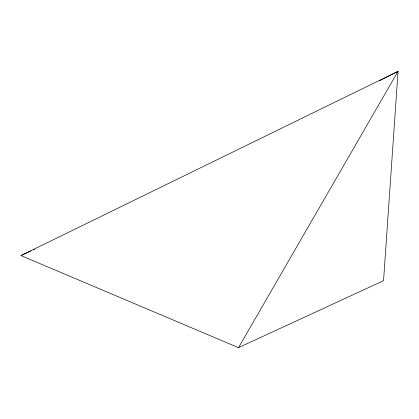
<?xml version="1.0" encoding="UTF-8"?>
<svg xmlns="http://www.w3.org/2000/svg" width="419" height="419" viewBox="0 0 419 419"><rect width="100%" height="100%" fill="white"/><g stroke="black" fill="none" stroke-linecap="round" stroke-linejoin="round"><path stroke-width="0.63" d="M238.505 347.67L398.05 71.33L20.95 255.559L238.505 347.67L383.547 280.678L398.05 71.33L379.394 80.757M20.95 255.559L31.016 250.908M33.384 249.818L34.568 249.268"/></g></svg>
